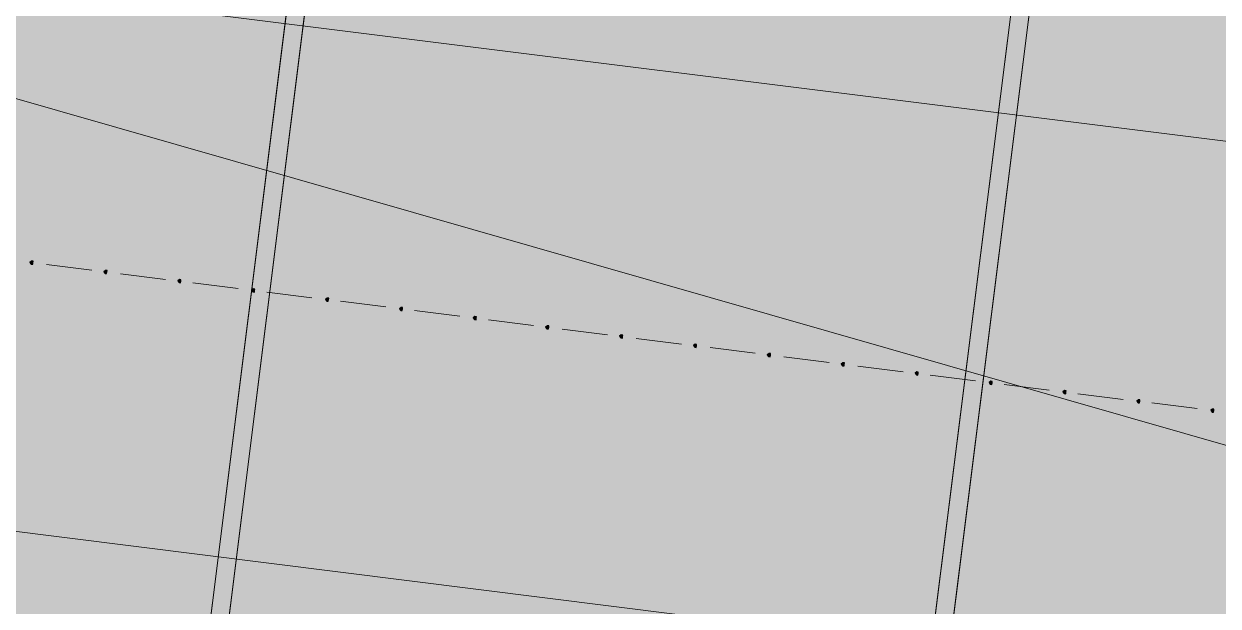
# Model space of a CAD drawing. Header units: metres. Extents: x -4 to 509425, y 7549 to 4732445.
# Drawn here: x 476033.78 to 476040.44, y 4719733.26 to 4719736.5 of the extents above; entities that cross this region are included whole.
import ezdxf

# ---------------------------------------------------------------- set-up
doc = ezdxf.new("R2010")
doc.units = ezdxf.units.M
doc.header["$LTSCALE"] = 0.01
doc.header["$MEASUREMENT"] = 0
doc.layers.get('0').update_dxf_attribs({"lineweight": 0})
doc.layers.add('_SUBESTACIÓN', color=1, linetype='Continuous')
doc.layers.add('SUBESTACION LA VID', color=253, linetype='Continuous')
doc.layers.add('_Yacimiento Arq 100m', color=7, linetype='Continuous', true_color=0xf8991e)

# ---------------------------------------------------------------- blocks, each defined once
blk = doc.blocks.new('A$Cfff6051d')
at = {"layer": 'SUBESTACION LA VID', "transparency": 33554687}
h = blk.add_hatch(color=256, dxfattribs=at)
h.dxf.hatch_style = 2
h.paths.add_polyline_path([(476033.8338, 4719735.1705), (476033.8348, 4719735.1789), (476033.8264, 4719735.18), (476033.817, 4719735.1726), (476033.8243, 4719735.1632), (476033.8327, 4719735.1621)])
h = blk.add_hatch(color=256, dxfattribs=at)
h.dxf.hatch_style = 2
h.paths.add_polyline_path([(476034.2454, 4719735.1189), (476034.2464, 4719735.1273), (476034.238, 4719735.1283), (476034.2286, 4719735.121), (476034.2359, 4719735.1115), (476034.2443, 4719735.1105)])
h = blk.add_hatch(color=256, dxfattribs=at)
h.dxf.hatch_style = 2
h.paths.add_polyline_path([(476034.657, 4719735.0673), (476034.6581, 4719735.0757), (476034.6497, 4719735.0767), (476034.6402, 4719735.0694), (476034.6475, 4719735.0599), (476034.6559, 4719735.0589)])
h = blk.add_hatch(color=256, dxfattribs=at)
h.dxf.hatch_style = 2
h.paths.add_polyline_path([(476035.0686, 4719735.0157), (476035.0697, 4719735.0241), (476035.0613, 4719735.0251), (476035.0518, 4719735.0178), (476035.0592, 4719735.0083), (476035.0676, 4719735.0073)])
h = blk.add_hatch(color=256, dxfattribs=at)
h.dxf.hatch_style = 2
h.paths.add_polyline_path([(476035.4802, 4719734.9641), (476035.4813, 4719734.9725), (476035.4729, 4719734.9735), (476035.4634, 4719734.9662), (476035.4708, 4719734.9567), (476035.4792, 4719734.9557)])
h = blk.add_hatch(color=256, dxfattribs=at)
h.dxf.hatch_style = 2
h.paths.add_polyline_path([(476035.8919, 4719734.9125), (476035.8929, 4719734.9209), (476035.8845, 4719734.9219), (476035.8751, 4719734.9146), (476035.8824, 4719734.9051), (476035.8908, 4719734.9041)])
h = blk.add_hatch(color=256, dxfattribs=at)
h.dxf.hatch_style = 2
h.paths.add_polyline_path([(476036.3035, 4719734.8609), (476036.3045, 4719734.8693), (476036.2961, 4719734.8703), (476036.2867, 4719734.863), (476036.294, 4719734.8535), (476036.3024, 4719734.8525)])
h = blk.add_hatch(color=256, dxfattribs=at)
h.dxf.hatch_style = 2
h.paths.add_polyline_path([(476036.7067, 4719734.8103), (476036.7077, 4719734.8187), (476036.6993, 4719734.8198), (476036.6899, 4719734.8124), (476036.6972, 4719734.803), (476036.7056, 4719734.8019)])
h = blk.add_hatch(color=256, dxfattribs=at)
h.dxf.hatch_style = 2
h.paths.add_polyline_path([(476037.1183, 4719734.7587), (476037.1193, 4719734.7671), (476037.1109, 4719734.7682), (476037.1015, 4719734.7608), (476037.1088, 4719734.7514), (476037.1172, 4719734.7503)])
h = blk.add_hatch(color=256, dxfattribs=at)
h.dxf.hatch_style = 2
h.paths.add_polyline_path([(476037.5299, 4719734.7071), (476037.531, 4719734.7155), (476037.5226, 4719734.7166), (476037.5131, 4719734.7092), (476037.5205, 4719734.6998), (476037.5289, 4719734.6987)])
h = blk.add_hatch(color=256, dxfattribs=at)
h.dxf.hatch_style = 2
h.paths.add_polyline_path([(476037.9415, 4719734.6555), (476037.9426, 4719734.6639), (476037.9342, 4719734.665), (476037.9247, 4719734.6576), (476037.9321, 4719734.6482), (476037.9405, 4719734.6471)])
h = blk.add_hatch(color=256, dxfattribs=at)
h.dxf.hatch_style = 2
h.paths.add_polyline_path([(476038.3531, 4719734.6039), (476038.3542, 4719734.6123), (476038.3458, 4719734.6134), (476038.3363, 4719734.606), (476038.3437, 4719734.5966), (476038.3521, 4719734.5955)])
h = blk.add_hatch(color=256, dxfattribs=at)
h.dxf.hatch_style = 2
h.paths.add_polyline_path([(476038.7648, 4719734.5523), (476038.7658, 4719734.5607), (476038.7574, 4719734.5618), (476038.748, 4719734.5544), (476038.7553, 4719734.545), (476038.7637, 4719734.5439)])
h = blk.add_hatch(color=256, dxfattribs=at)
h.dxf.hatch_style = 2
h.paths.add_polyline_path([(476039.1764, 4719734.5007), (476039.1774, 4719734.5091), (476039.169, 4719734.5102), (476039.1596, 4719734.5028), (476039.1669, 4719734.4934), (476039.1753, 4719734.4923)])
h = blk.add_hatch(color=256, dxfattribs=at)
h.dxf.hatch_style = 2
h.paths.add_polyline_path([(476039.588, 4719734.4491), (476039.589, 4719734.4575), (476039.5806, 4719734.4585), (476039.5712, 4719734.4512), (476039.5785, 4719734.4417), (476039.5869, 4719734.4407)])
h = blk.add_hatch(color=256, dxfattribs=at)
h.dxf.hatch_style = 2
h.paths.add_polyline_path([(476039.9996, 4719734.3975), (476040.0007, 4719734.4059), (476039.9923, 4719734.4069), (476039.9828, 4719734.3996), (476039.9902, 4719734.3901), (476039.9986, 4719734.3891)])
h = blk.add_hatch(color=256, dxfattribs=at)
h.dxf.hatch_style = 2
h.paths.add_polyline_path([(476040.4112, 4719734.3459), (476040.4123, 4719734.3543), (476040.4039, 4719734.3553), (476040.3944, 4719734.348), (476040.4018, 4719734.3385), (476040.4102, 4719734.3375)])
at = {"layer": 'SUBESTACION LA VID', "lineweight": 15}
for p, q in [((476072.0569, 4719731.8887), (475974.5206, 4719744.1168)), ((476071.6253, 4719728.9224), (475974.1478, 4719741.1431)), ((476034.7664, 4719732.7413), (476035.4373, 4719738.0923)), ((476034.8672, 4719732.7287), (476035.5381, 4719738.0797)), ((476038.7398, 4719732.2432), (476039.4106, 4719737.5942)), ((476038.8406, 4719732.2305), (476039.5114, 4719737.5815)), ((476034.1614, 4719735.1294), (476033.9094, 4719735.161)), ((476034.573, 4719735.0778), (476034.321, 4719735.1094)), ((476034.9762, 4719735.0273), (476034.7242, 4719735.0589)), ((476035.3878, 4719734.9757), (476035.1358, 4719735.0073)), ((476035.7994, 4719734.9241), (476035.5474, 4719734.9557)), ((476036.2111, 4719734.8725), (476035.9591, 4719734.9041)), ((476036.6227, 4719734.8209), (476036.3707, 4719734.8524)), ((476037.0343, 4719734.7693), (476036.7823, 4719734.8008)), ((476037.4459, 4719734.7176), (476037.1939, 4719734.7492)), ((476037.8575, 4719734.666), (476037.6055, 4719734.6976)), ((476038.2691, 4719734.6144), (476038.0171, 4719734.646)), ((476038.6808, 4719734.5628), (476038.4288, 4719734.5944)), ((476039.084, 4719734.5123), (476038.832, 4719734.5439)), ((476039.4956, 4719734.4607), (476039.2436, 4719734.4923)), ((476039.9072, 4719734.4091), (476039.6552, 4719734.4407)), ((476040.3188, 4719734.3575), (476040.0668, 4719734.3891))]:
    blk.add_line(p, q, dxfattribs=at)
for points in [[(476034.7664, 4719732.7413), (476034.8672, 4719732.7287), (476035.5381, 4719738.0797), (476035.4373, 4719738.0923), (476034.7664, 4719732.7413)], [(476038.7398, 4719732.2432), (476038.8406, 4719732.2305), (476039.5114, 4719737.5815), (476039.4106, 4719737.5942), (476038.7398, 4719732.2432)]]:
    blk.add_lwpolyline(points, dxfattribs=at)
at = {"layer": 'SUBESTACION LA VID'}
for points in [[(476033.8338, 4719735.1705), (476033.8348, 4719735.1789), (476033.8264, 4719735.18), (476033.817, 4719735.1726), (476033.8243, 4719735.1632), (476033.8327, 4719735.1621)], [(476034.2454, 4719735.1189), (476034.2464, 4719735.1273), (476034.238, 4719735.1283), (476034.2286, 4719735.121), (476034.2359, 4719735.1115), (476034.2443, 4719735.1105)], [(476034.657, 4719735.0673), (476034.6581, 4719735.0757), (476034.6497, 4719735.0767), (476034.6402, 4719735.0694), (476034.6475, 4719735.0599), (476034.6559, 4719735.0589)], [(476035.0686, 4719735.0157), (476035.0697, 4719735.0241), (476035.0613, 4719735.0251), (476035.0518, 4719735.0178), (476035.0592, 4719735.0083), (476035.0676, 4719735.0073)], [(476035.4802, 4719734.9641), (476035.4813, 4719734.9725), (476035.4729, 4719734.9735), (476035.4634, 4719734.9662), (476035.4708, 4719734.9567), (476035.4792, 4719734.9557)], [(476035.8919, 4719734.9125), (476035.8929, 4719734.9209), (476035.8845, 4719734.9219), (476035.8751, 4719734.9146), (476035.8824, 4719734.9051), (476035.8908, 4719734.9041)], [(476036.3035, 4719734.8609), (476036.3045, 4719734.8693), (476036.2961, 4719734.8703), (476036.2867, 4719734.863), (476036.294, 4719734.8535), (476036.3024, 4719734.8525)], [(476036.7067, 4719734.8103), (476036.7077, 4719734.8187), (476036.6993, 4719734.8198), (476036.6899, 4719734.8124), (476036.6972, 4719734.803), (476036.7056, 4719734.8019)], [(476037.1183, 4719734.7587), (476037.1193, 4719734.7671), (476037.1109, 4719734.7682), (476037.1015, 4719734.7608), (476037.1088, 4719734.7514), (476037.1172, 4719734.7503)], [(476037.5299, 4719734.7071), (476037.531, 4719734.7155), (476037.5226, 4719734.7166), (476037.5131, 4719734.7092), (476037.5205, 4719734.6998), (476037.5289, 4719734.6987)], [(476037.9415, 4719734.6555), (476037.9426, 4719734.6639), (476037.9342, 4719734.665), (476037.9247, 4719734.6576), (476037.9321, 4719734.6482), (476037.9405, 4719734.6471)], [(476038.3531, 4719734.6039), (476038.3542, 4719734.6123), (476038.3458, 4719734.6134), (476038.3363, 4719734.606), (476038.3437, 4719734.5966), (476038.3521, 4719734.5955)], [(476038.7648, 4719734.5523), (476038.7658, 4719734.5607), (476038.7574, 4719734.5618), (476038.748, 4719734.5544), (476038.7553, 4719734.545), (476038.7637, 4719734.5439)], [(476039.1764, 4719734.5007), (476039.1774, 4719734.5091), (476039.169, 4719734.5102), (476039.1596, 4719734.5028), (476039.1669, 4719734.4934), (476039.1753, 4719734.4923)], [(476039.588, 4719734.4491), (476039.589, 4719734.4575), (476039.5806, 4719734.4585), (476039.5712, 4719734.4512), (476039.5785, 4719734.4417), (476039.5869, 4719734.4407)], [(476039.9996, 4719734.3975), (476040.0007, 4719734.4059), (476039.9923, 4719734.4069), (476039.9828, 4719734.3996), (476039.9902, 4719734.3901), (476039.9986, 4719734.3891)], [(476040.4112, 4719734.3459), (476040.4123, 4719734.3543), (476040.4039, 4719734.3553), (476040.3944, 4719734.348), (476040.4018, 4719734.3385), (476040.4102, 4719734.3375)]]:
    blk.add_lwpolyline(points, close=True, dxfattribs=at)
at = {"layer": 'SUBESTACION LA VID', "lineweight": 0}
for points in [[(476033.8338, 4719735.1705), (476033.8348, 4719735.1789), (476033.8264, 4719735.18), (476033.817, 4719735.1726), (476033.8243, 4719735.1632), (476033.8327, 4719735.1621)], [(476034.2454, 4719735.1189), (476034.2464, 4719735.1273), (476034.238, 4719735.1283), (476034.2286, 4719735.121), (476034.2359, 4719735.1115), (476034.2443, 4719735.1105)], [(476034.657, 4719735.0673), (476034.6581, 4719735.0757), (476034.6497, 4719735.0767), (476034.6402, 4719735.0694), (476034.6475, 4719735.0599), (476034.6559, 4719735.0589)], [(476035.0686, 4719735.0157), (476035.0697, 4719735.0241), (476035.0613, 4719735.0251), (476035.0518, 4719735.0178), (476035.0592, 4719735.0083), (476035.0676, 4719735.0073)], [(476035.4802, 4719734.9641), (476035.4813, 4719734.9725), (476035.4729, 4719734.9735), (476035.4634, 4719734.9662), (476035.4708, 4719734.9567), (476035.4792, 4719734.9557)], [(476035.8919, 4719734.9125), (476035.8929, 4719734.9209), (476035.8845, 4719734.9219), (476035.8751, 4719734.9146), (476035.8824, 4719734.9051), (476035.8908, 4719734.9041)], [(476036.3035, 4719734.8609), (476036.3045, 4719734.8693), (476036.2961, 4719734.8703), (476036.2867, 4719734.863), (476036.294, 4719734.8535), (476036.3024, 4719734.8525)], [(476036.7067, 4719734.8103), (476036.7077, 4719734.8187), (476036.6993, 4719734.8198), (476036.6899, 4719734.8124), (476036.6972, 4719734.803), (476036.7056, 4719734.8019)], [(476037.1183, 4719734.7587), (476037.1193, 4719734.7671), (476037.1109, 4719734.7682), (476037.1015, 4719734.7608), (476037.1088, 4719734.7514), (476037.1172, 4719734.7503)], [(476037.5299, 4719734.7071), (476037.531, 4719734.7155), (476037.5226, 4719734.7166), (476037.5131, 4719734.7092), (476037.5205, 4719734.6998), (476037.5289, 4719734.6987)], [(476037.9415, 4719734.6555), (476037.9426, 4719734.6639), (476037.9342, 4719734.665), (476037.9247, 4719734.6576), (476037.9321, 4719734.6482), (476037.9405, 4719734.6471)], [(476038.3531, 4719734.6039), (476038.3542, 4719734.6123), (476038.3458, 4719734.6134), (476038.3363, 4719734.606), (476038.3437, 4719734.5966), (476038.3521, 4719734.5955)], [(476038.7648, 4719734.5523), (476038.7658, 4719734.5607), (476038.7574, 4719734.5618), (476038.748, 4719734.5544), (476038.7553, 4719734.545), (476038.7637, 4719734.5439)], [(476039.1764, 4719734.5007), (476039.1774, 4719734.5091), (476039.169, 4719734.5102), (476039.1596, 4719734.5028), (476039.1669, 4719734.4934), (476039.1753, 4719734.4923)], [(476039.588, 4719734.4491), (476039.589, 4719734.4575), (476039.5806, 4719734.4585), (476039.5712, 4719734.4512), (476039.5785, 4719734.4417), (476039.5869, 4719734.4407)], [(476039.9996, 4719734.3975), (476040.0007, 4719734.4059), (476039.9923, 4719734.4069), (476039.9828, 4719734.3996), (476039.9902, 4719734.3901), (476039.9986, 4719734.3891)], [(476040.4112, 4719734.3459), (476040.4123, 4719734.3543), (476040.4039, 4719734.3553), (476040.3944, 4719734.348), (476040.4018, 4719734.3385), (476040.4102, 4719734.3375)]]:
    blk.add_lwpolyline(points, close=True, dxfattribs=at)

msp = doc.modelspace()

# ---------------------------------------------------------------- hatches: boundary and pattern name
at = {"layer": '_SUBESTACIÓN', "transparency": 33554559}
h = msp.add_hatch(color=1, dxfattribs=at)
h.dxf.hatch_style = 1
h.paths.add_polyline_path([(475968.6399, 4719805.825), (476089.9386, 4719790.615), (476078.1686, 4719696.74), (475956.8686, 4719711.9502)])

# ---------------------------------------------------------------- linework, layer by layer
at = {"layer": '_Yacimiento Arq 100m', "lineweight": 0}
msp.add_lwpolyline([(475857.3225, 4719732.5738), (475862.8891, 4719734.5523), (475873.9121, 4719737.6298), (475886.1564, 4719740.0483), (475900.6441, 4719741.5199), (475914.2011, 4719741.6782), (475924.1525, 4719741.2012), (475938.3266, 4719740.1547), (475940.049, 4719740.1145), (475943.445, 4719740.1758), (475967.8378, 4719741.494), (475980.5899, 4719741.9184), (475995.2278, 4719741.7429), (476009.806, 4719740.6011), (476020.8562, 4719738.9722), (476031.6141, 4719736.6943), (476042.7214, 4719733.5107), (476048.5837, 4719731.3217)], dxfattribs=at)

# ---------------------------------------------------------------- block references
at = {"linetype": 'Continuous'}
msp.add_blockref('A$Cfff6051d', (0, 0), dxfattribs=at)

doc.saveas('drawing.dxf')
